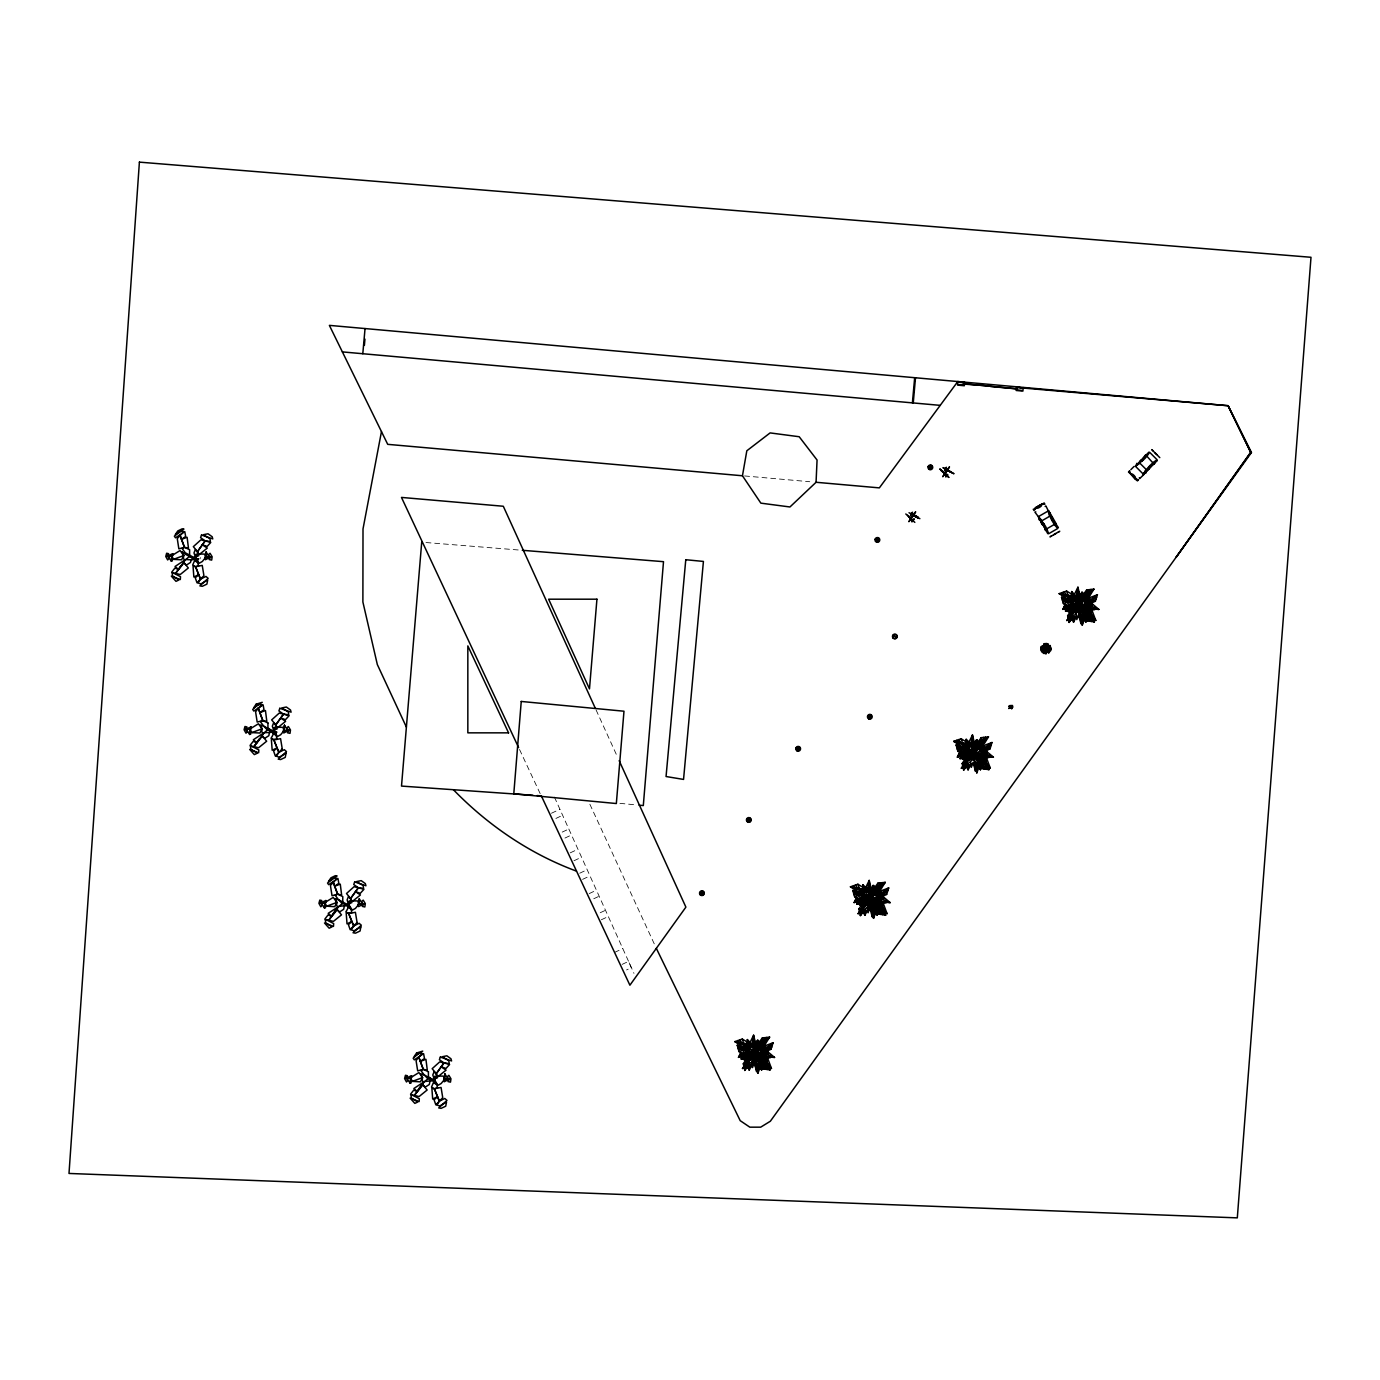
<?xml version="1.0" encoding="UTF-8"?>
<svg xmlns="http://www.w3.org/2000/svg" width="1380" height="1380" viewBox="0 0 1380 1380"><rect width="100%" height="100%" fill="white"/><g stroke="black" fill="none" stroke-linecap="round" stroke-linejoin="round"><path stroke-width="0.75" stroke-dasharray="5 3.75" d="M199.996 558.934L200.445 557.606M551.431 813.251L559.9 809.284M555.899 818.443L562.626 815.287M562.212 832.106L568.819 829.018M564.972 838.057L571.51 834.986M570.25 852.84L577.944 849.235M573.942 860.775L581.549 857.204M579.721 873.212L587.19 869.711M582.584 879.37L589.985 875.903M589.191 893.602L596.436 890.203M593.78 898.742L599.161 896.224M600.231 912.732L605.492 910.283M601.352 919.753L608.304 916.51M614.548 952.442L622.777 948.577M622.104 964.396L628.556 961.377L631.298 967.725L626.572 969.933M425.989 542.53L520.139 550.12M744.562 475.945L809.75 481.724M619.913 803.35L636.939 804.971M519.518 749.478L540.322 793.949M589.864 804.23L654.534 944.455M596.057 709.889L617.395 756.758M554.432 797.123L633.972 973.366"/><path stroke-width="1.5" d="M1137.016 464.922L1136.602 463.387M189.595 554.674L189.612 549.706L184.471 547.308L178.848 548.843L177.261 538.58L183.92 531.524L179.624 531.3L175.295 534.612L177.796 530.938L182.212 528.816L183.92 529.075L174.363 536.164L175.484 537.803L184.782 531.611L185.662 536.475L181.47 539.356L184.471 547.308L188.474 548.17L187.111 537.286L181.47 539.356L179.969 534.94L184.471 547.308L182.057 548.464L185.265 552.759L194.028 557.589M342.757 901.537L342.775 896.569L337.634 894.171L332.011 895.706L330.424 885.442L337.082 878.387L332.787 878.163L328.457 881.492L330.959 877.818L335.375 875.679L337.082 875.938L327.526 883.045L328.647 884.666L337.945 878.474L338.825 883.338L334.633 886.219L337.634 894.171L341.636 895.034L340.274 884.149L334.633 886.219L333.132 881.803L337.634 894.171L335.219 895.327L338.428 899.622L347.191 904.452M759.448 1059.599L759.466 1057.546M875.058 904.78L875.075 902.727M978.317 759.328L978.334 757.275M1083.766 611.599L1083.8 609.546M1144.779 471.477C1147.228 469.321 1153.249 460.023 1154.732 463.594M747.494 1055.666L747.477 1057.511L749.012 1056.804M754.274 1058.891L754.222 1062.238L755.222 1060.651L758.69 1066.688L759.38 1064.981M1071.829 607.666L1071.794 609.511L1074.865 608.097M867.451 902.192L867.485 900.398L862.604 904.314L859.568 904.78L861.862 902.692M970.709 756.74L970.744 754.946L967.553 757.12L967.208 755.36L972.365 754.429M758.69 1066.688L758.776 1061.841L759.828 1063.808M974.09 760.38L977.558 766.435L977.609 763.209M1078.556 614.238L1079.54 612.651L1083.007 618.706L1083.076 615.463M749.323 1064.705L749.219 1070.104L747.236 1066.136L747.874 1068.172M968.191 764.451L968.087 769.85L966.086 765.883M1073.64 616.705L1073.537 622.104L1071.553 618.136M1045.781 648.1L1045.195 653.792L1045.937 648.6L1044.695 643.563L1045.747 648.721L1050.111 650.825L1045.781 648.635L1046.005 643.339L1046.161 653.913L1045.712 648.635L1050.111 645.461L1045.747 648.79L1048.472 644.011L1045.712 648.635L1049.456 652.55L1043.746 643.787L1045.833 648.79L1050.68 650.722L1045.902 648.548L1041.089 648.738L1051.077 648.911L1045.747 648.652L1050.542 646.34L1042.141 650.36L1045.902 648.566L1048.628 653.068L1045.902 648.479M752.566 1056.459L752.618 1054.855M868.227 900.036L868.175 901.64L868.883 901.106M971.434 756.188L971.468 754.584M1076.883 608.459L1076.935 606.855M871.263 901.761L871.004 909.127L869.711 907.954L868.106 912.784L867.295 907.195L869.314 903.555M974.694 754.791L974.263 763.675L972.969 762.502L971.365 767.332L970.554 761.743L973.59 756.292M1045.919 648.738L1050.456 647.479L1045.764 648.755L1051.077 649.842L1045.833 648.514L1046.954 643.511L1045.747 648.773L1051.129 647.945L1045.833 648.773L1049.904 648.514L1045.937 648.773L1045.212 643.977L1045.885 648.79L1040.692 649.221L1045.937 648.583L1041.348 651.188L1045.971 648.652L1043.78 653.499L1045.988 648.652L1042.262 645.581L1045.971 648.738L1041.952 647.565L1045.954 648.652L1042.987 652.947L1045.937 648.583L1041.814 652.033L1045.954 648.652L1041.124 646.53L1045.902 648.704L1040.727 647.427L1045.988 648.669L1040.813 650.187L1046.126 648.721M1079.988 608.58L1079.729 615.946L1078.436 614.773L1076.831 619.586L1076.021 613.997L1079.039 608.545M872.557 908.868L872.695 905.642M816.063 482.276L817.064 460.023L799.193 436.736L770.109 432.906L746.822 450.777L742.457 475.772L760.863 503.148L789.947 506.977L816.063 482.276L879.353 487.882L957.755 381.57L964.655 382.191L964.327 385.745L957.565 385.106L957.91 381.553M751.548 1065.136L751.686 1061.996L755.723 1054.734L755.395 1063.946L754.118 1062.773L752.514 1067.585L751.548 1065.136L742.492 1068.482L746.77 1062.065L751.41 1058.995M755.843 1048.49L755.93 1046.816L757.568 1047.713L755.981 1053.337L755.067 1052.267L757.102 1050.629L755.36 1050.37L754.67 1053.768L756.93 1052.371L755.17 1052.319M871.453 893.688L871.539 891.998L873.161 892.895L871.867 897.552M1010.833 708.302L1010.729 707.819A7.418 4.002 0 0 0 1010.798 708.164L1011.023 708.182A7.418 4.002 0 0 0 1011.074 707.854L1011.695 707.457A7.418 4.002 -61.4 0 0 1012.023 707.561L1012.282 707.595M171.31 561.177L171.689 555.709L180.09 550.534L183.695 555.571L183.385 558.434L184.972 560.366L189.06 556.692C202.222 561.298 184.178 554.95 182.057 551.759L183.695 555.571L181.608 559.797L173.501 559.349L171.689 555.709L166.842 556.244L168.619 553.708L166.635 553.242L165.755 556.485L167.67 559.952L168.791 558.676L167.929 556.002L171.31 561.177L172.362 560.849L171.689 555.709M249.642 734.436L250.022 728.951L258.422 723.775L262.028 728.83L261.717 731.676L263.304 733.608L267.392 729.934L263.908 726.363L260.406 725.018L262.028 728.83L259.94 733.039L251.833 732.59L250.022 728.951L245.174 729.503L246.951 726.95L244.967 726.501L244.088 729.744L246.002 733.194L247.141 731.918L246.278 729.244L249.642 734.436L250.694 734.091L250.022 728.951M324.473 908.04L324.852 902.572L333.253 897.397L336.858 902.434L336.548 905.297L338.135 907.229L342.223 903.555L338.738 899.967L335.219 898.639L336.858 902.434L334.771 906.66L326.663 906.212L324.852 902.572L320.005 903.106L321.781 900.571L319.798 900.105L318.918 903.348L320.833 906.815L321.954 905.539L321.091 902.865L324.473 908.04L325.525 907.712L324.852 902.572M410.136 1083.214L410.516 1077.745L418.916 1072.571L422.522 1077.608L422.194 1080.471L423.798 1082.403L427.886 1078.729L424.385 1075.141L420.883 1073.812L422.522 1077.608L420.434 1081.834L412.327 1081.385L410.516 1077.745L405.668 1078.28L407.445 1075.745L405.461 1075.279L404.582 1078.522L406.496 1081.989L407.618 1080.713L406.755 1078.039L410.136 1083.214L411.171 1082.886L410.516 1077.745M755.809 1055.614L755.895 1054.441M871.418 900.812L871.505 899.622M974.677 755.36L974.763 754.17M1080.126 607.614L1080.212 606.441M870.745 904.728L870.849 903.417M974.004 759.276L974.108 757.965M337.358 907.316L337.169 909.713L328.751 920.219L325.231 919.891L325.801 922.875L332.097 926.842L329.165 928.205L324.49 922.996L333.477 926.411L333.667 923.582L324.887 919.011L328.061 914.957L331.649 916.355L338.79 906.349L344.379 905.78L343.655 909.299L339.635 911.921L337.169 909.713L341.498 914.837L333.408 921.392L328.751 920.219L337.358 907.316L328.216 913.336L331.649 916.355M423.022 1082.489L422.832 1084.887L414.414 1095.392L410.895 1095.065L411.464 1098.049L417.761 1102.016L414.828 1103.379L410.136 1098.169L419.123 1101.585L419.313 1098.756L410.55 1094.185L413.724 1090.131L417.312 1091.528L424.454 1081.523L430.043 1080.954L429.318 1084.473L425.299 1087.095L422.832 1084.887L427.145 1090.01L419.072 1096.565L414.414 1095.392L423.022 1082.489L413.879 1088.51L417.312 1091.528M421.711 542.185L401.511 786.082L532.87 795.277M362.802 353.728L365.045 328.561M364.389 345.414L364.941 339.118M912.404 402.874L914.664 377.723M913.25 402.96L915.492 377.792M1023.287 388.073L1016.474 386.918L1016.128 390.471L1022.891 391.109L1023.218 387.556M742.457 475.772L387.711 444.343L329.372 325.37L1228.114 405.72L1023.029 388.039M1011.989 707.509L1012.937 706.87L1012.144 707.388A7.418 4.002 -61.4 0 0 1011.902 707.181L1011.851 706.664A7.366 3.743 69.4 0 0 1012.127 706.491A6.383 3.864 69.4 0 0 1012.403 706.267A6.383 3.864 69.4 0 0 1012.058 706.284A7.366 3.743 69.4 0 0 1011.747 706.336L1012.196 705.611A6.417 3.847 50.1 0 1 1012.541 705.473A6.417 3.847 50.1 0 1 1012.351 705.767L1011.419 705.956A7.418 4.002 20 0 0 1011.471 705.611L1011.333 705.422A7.418 4.002 20 0 0 1011.091 705.801L1010.66 706.043A7.366 3.743 -30.7 0 0 1010.367 705.698A6.383 3.864 -30.7 0 0 1010.091 705.456A6.383 3.864 -30.7 0 0 1010.177 705.801A7.366 3.743 -30.7 0 0 1010.264 706.094L1010.574 706.577M990.409 386.055L963.344 384.054M1015.352 388.66L963.378 383.657M206.155 552.052L209.346 557.106L208.656 554.501L210.036 553.277L212.158 556.744L211.675 560.107L209.122 559.521L210.743 556.934L205.637 557.468L206.155 552.052L205.637 557.468L202.308 561.505L199.186 563.264L195.874 558.383L193.994 552.932L195.322 549.568L199.238 554.536L207.276 548.101L202.343 544.772L197.461 551.638L198.306 554.398M284.487 725.293L287.678 730.348L286.988 727.743L288.368 726.536L290.49 730.003L290.007 733.349L287.454 732.78L289.076 730.175L283.97 730.71L284.487 725.293L283.97 730.71L280.64 734.747L277.518 736.523L274.206 731.624L272.326 726.173L273.671 722.809L277.57 727.795L285.608 721.361L280.675 718.014L275.793 724.897L276.638 727.639M358.8 904.331L359.318 898.915L358.8 904.331L355.471 908.368L352.349 910.127L349.037 905.245L349.347 900.899L348.692 905.539L350.831 909.058L349.037 905.245L350.589 900.864L357.8 900.95L358.8 904.331L363.906 903.797L362.285 906.384L364.838 906.971L365.321 903.607L363.199 900.14L361.819 901.364L362.509 903.969L359.318 898.915M444.964 1074.089L448.172 1079.143L447.465 1076.538L448.845 1075.313L450.967 1078.781L450.501 1082.144L447.948 1081.558L449.57 1078.97L444.446 1079.505L444.964 1074.089L444.446 1079.505L441.134 1083.542L438.012 1085.301L434.7 1080.419L432.803 1074.968L434.148 1071.605L438.047 1076.572L446.085 1070.138L441.169 1066.809L436.287 1073.675L437.132 1076.435M756.585 1057.856L755.826 1055.062L755.861 1056.77M758.017 1057.563L758.172 1056.149M872.195 903.055L872.402 900.916L870.314 899.484L872.919 904.124L873.178 901.761L876.68 906.039M873.626 902.744L873.782 901.33M975.453 757.603L975.66 755.464L985.976 764.951L985.32 759.138L982.043 756.602L983.543 755.861L980.99 754.739M976.885 757.292L977.023 755.878M1080.902 609.857L1081.127 607.718L1079.022 606.303M1082.351 609.563L1082.489 608.149M758.914 1063.808L757.948 1073.14L755.912 1065.688L756.654 1060.168M874.334 910.869L873.557 918.338L871.522 910.886L872.264 905.366M977.782 763.537L976.816 772.886L974.78 765.434L975.764 763.951L976.816 772.886L978.869 767.47M1083.041 617.671L1082.265 625.14L1080.23 617.688L1080.971 612.185M745.407 1048.369L745.183 1050.456L747.926 1051.319L747.391 1049.438M861.017 893.567L860.792 895.637L863.518 896.5L863 894.62M1072.243 603.319L1069.5 602.456L1068.827 599.213M748.667 1049.111L749.564 1042.09L752.6 1046.213L754.55 1053.751L748.167 1052.112L749.443 1051.336L746.597 1049.438L750.823 1049.697L754.55 1053.751L755.309 1050.422M762.295 1064.705L761.622 1070.017L757.844 1064.066L758.638 1062.79L756.844 1057.667M864.277 894.292L865.174 887.271L868.21 891.394L870.159 898.932L863.777 897.293L865.053 896.534L862.207 894.62L866.433 894.878L870.159 898.932M877.904 909.903L877.214 915.216L873.454 909.248L874.23 907.988L872.453 902.848M965.5 757.534L960.031 758.655L962.257 754.118L968.312 751.082L965.465 749.168L967.535 748.84L968.432 741.819L971.468 745.942L972.176 750.341M981.163 764.451L980.473 769.764L976.712 763.795L977.489 762.536L976.298 759.104M1072.985 601.111L1075.158 601.697L1078.867 605.751L1072.484 604.112L1073.761 603.336L1070.932 601.439L1072.985 601.111L1073.881 594.09L1076.935 598.213L1077.642 602.594M1086.612 616.705L1085.939 622.018L1082.179 616.067L1082.955 614.79L1081.161 609.667M749.995 1056.77L750.202 1055.286M865.605 901.968L865.812 900.467M968.864 756.516L969.053 755.015M1074.313 608.77L1074.52 607.286M1036.777 507.392C1035.483 510.22 1043.867 505.391 1040.796 505.08M1131.41 474.72C1130.927 471.667 1137.741 478.515 1134.688 477.998M869.383 909.903L871.453 908.609L870.349 909.731L872.246 916.769L872.816 912.646M1081.541 619.448L1080.954 623.587L1079.056 616.55L1080.178 615.411L1080.954 623.587L1082.403 620.207M912.767 520.484C912.094 520.157 903.486 511.204 913.474 520.76M910.352 518L907.591 515.258M943.817 472.995C944.351 474.91 951.251 473.495 945.8 476.721M764.641 1037.691L764.123 1040.779L769.609 1037.139L762.329 1037.95L759.138 1042.297L758.224 1040.278M880.25 882.889L879.733 885.977L878.301 886.909L877.939 883.131L885.218 882.338L880.889 889.324M983.509 737.438L982.991 740.525L988.477 736.886L981.197 737.679L977.989 742.043L977.074 740.025L975.66 743.423M1088.441 592.779L1088.975 589.691M970.606 745.476L972.469 734.971L974.263 742.388L973.107 743.372L975.367 742.181M1076.072 597.73L1077.935 587.225L1079.712 594.659L1078.573 595.625L1077.935 587.225L1073.744 595.763L1071.122 595.142L1073.657 599.317L1071.777 599.714M1077.815 606.683L1077.608 607.907L1078.832 606.51L1072.45 605.855L1067.171 610.823L1068.724 605.734L1071.743 604.906L1070.69 603.526L1075.089 603.819L1077.987 606.424M752.963 1045.816L754.118 1039.485L755.602 1045.505L754.653 1046.23L754.118 1039.485L751.514 1044.66M868.175 893.119L869.728 884.684L871.211 890.704M971.813 745.562L972.986 739.232L974.47 745.252L973.504 745.959L972.986 739.232L969.502 746.114M972.9 749.219L973.176 747.718M1076.9 599.938L1078.436 591.502L1079.919 597.505L1078.97 598.23L1078.436 591.502L1075.831 596.66M1078.349 601.49L1078.625 599.99L1079.591 603.25M381.466 431.612L363.009 528.954L362.888 601.991L377.327 664.539L406.393 727.088M756.223 1056.356L756.499 1054.889M871.832 901.554L872.108 900.088M975.091 756.102L975.367 754.636M1080.54 608.373L1080.833 606.889M752.963 1059.219L748.081 1060.927L754.912 1053.958L752.963 1057.718L753.566 1060.289L754.308 1057.908L755.05 1058.374L754.998 1053.854L762.933 1061.427L762.502 1057.425L760.449 1055.683L761.38 1055.165L758.207 1053.613L755.809 1054.182M755.205 1053.906L759.828 1056.01L762.933 1061.427L759.328 1059.047L759.431 1057.097L758.845 1058.563L756.965 1055.476L756.637 1057.115L754.981 1054.13L759.052 1052.94L758.207 1053.613M869.09 899.639L869.4 898.087M868.572 904.4L863.69 906.108L870.521 899.139L868.555 902.917L869.159 905.487L869.918 903.106L870.659 903.572L870.539 899.07L872.54 897.552L870.78 897.5L871.28 899.639L870.677 897.466L872.712 895.81L870.952 895.551L870.263 898.949L868.814 899.588M870.659 899.105L866.951 896.931L870.176 898.518M974.677 753.929L977.92 752.669L973.832 753.739L971.813 757.465L972.417 760.035L973.176 757.655L973.918 758.12L973.797 753.618L975.798 752.1L974.038 752.048L974.539 754.187L977.782 748.115L976.523 740.318L979.49 744.407L978.782 747.857L980.231 747.511L979.162 749.65M1079.298 606.01L1083.369 604.94L1080.126 606.182M1079.522 605.906L1084.145 608.011L1087.267 613.427L1083.645 611.047L1083.766 609.098L1083.179 610.581L1081.282 607.476L1080.954 609.115L1079.315 606.13L1077.28 611.219L1072.398 612.927L1081.247 604.371L1079.488 604.319L1081.42 602.629L1079.678 602.37L1078.987 605.768L1087.267 613.427L1086.819 609.442L1084.766 607.683L1085.698 607.183L1082.524 605.613M762.122 1049.973L762.519 1047.955L759.793 1049.766L759.535 1048.283L755.843 1053.458L767.936 1053.63L762.122 1049.973L760.846 1051.698L755.843 1053.458M877.732 895.154L878.129 893.136L875.403 894.965L875.144 893.481L871.453 898.639L883.545 898.828L877.732 895.154L876.455 896.897L871.453 898.639M980.99 749.702L981.387 747.684L978.662 749.513L978.403 748.029L974.711 753.187L986.803 753.377L980.99 749.702L979.714 751.445L974.711 753.187M1071.639 615.825L1071.122 614.307L1072.812 611.219L1071.328 611.133L1074.606 607.666L1071.225 609.115L1072.76 607.528L1072.294 609.563L1067.171 610.823L1072.674 607.614L1078.832 606.51L1081.627 610.943L1081.903 608.563L1085.146 613.065M1086.44 601.973L1092.253 605.63L1080.16 605.458L1085.163 603.716L1086.44 601.973L1086.853 599.955L1084.128 601.766L1083.852 600.283L1080.16 605.458L1082.731 607.493M880.682 907.591L879.543 913.301L875.282 908.333L875.8 905.539L874.161 903.555L873.661 905.556M1089.389 614.393L1088.251 620.12L1083.99 615.152L1084.525 612.341L1082.886 610.374L1082.369 612.375M756.102 1053.647L758.931 1048.369L757.655 1040.572L757.568 1047.713L756.085 1045.937L757.655 1040.572L760.622 1044.677L759.914 1048.127L761.363 1047.765L757.102 1051.784M872.712 896.983L874.541 893.567L873.264 885.77L873.161 892.895L871.694 891.118L873.264 885.77L876.231 889.859L875.524 893.309L876.973 892.963L875.903 895.102M1080.316 605.337L1081.972 592.572L1084.956 596.678L1084.232 600.127L1085.68 599.765L1084.628 601.904M750.306 1065.015L749.219 1070.104L752.48 1064.152M865.916 910.196L864.829 915.302L862.828 911.335L864.932 909.903L864.829 915.302L867.261 910.835M969.174 764.744L968.087 769.85L971.33 763.899M1074.64 617.015L1073.537 622.104L1076.797 616.153M747.115 1060.116L744.786 1070.414L748.27 1066.084M862.724 905.315L862.034 908.385L858.912 908.989L860.395 915.596L863.88 911.283M1071.432 612.116L1070.414 616.688L1068.103 617.895M1079.246 604.095L1080.005 600.766L1079.177 601.697L1077.694 597.816L1076.417 599.455L1073.881 594.09L1075.158 601.697M764.072 1047.903L763.589 1049.921L768.936 1048.679L767.108 1051.129L774.542 1057.442L766.349 1056.856L765.383 1055.752L774.542 1057.442L765.814 1053.613M879.681 893.102L879.198 895.102L884.545 893.878L879.664 898.035M982.94 747.65L982.457 749.65L987.804 748.426L982.922 752.583L993.41 757.172L985.216 756.602L984.251 755.498L993.41 757.172L985.958 750.858M1088.389 599.903L1087.923 601.922L1093.253 600.68L1088.389 604.837L1098.86 609.442L1090.683 608.856L1089.7 607.752L1098.86 609.442L1091.425 603.129M910.593 515.861C910.904 510.41 927.463 524.072 911.007 513.515M949.216 471.322C953.459 472.512 942.73 469.752 946.456 467.268M951.803 472.598L945.455 468.976L948.457 470.615M758.051 1060.375L758.552 1058.374L763.934 1068.12L765.072 1062.393L762.122 1061.772M976.919 760.104L977.42 758.103M1049.335 515.361L1049.697 516.258L1042.004 520.709L1038.433 516.603L1047.955 511.118C1049.456 514.326 1053.509 526.936 1056.425 524.176M1010.402 706.853L1009.228 706.267L1010.005 707.147A7.366 3.743 60.2 0 0 1009.763 707.354M752.894 1063.152L753.428 1061.186M868.486 908.351L869.02 906.367M766.073 1039.485L766.625 1037.467M882.217 882.665L881.665 884.684L885.218 882.338L879.957 887.271M984.923 739.232L985.475 737.213M1090.39 591.502L1090.942 589.467M974.539 754.187L976.419 747.443L976.523 740.318L974.953 745.666L976.419 747.443L974.798 746.545L975.867 749.461M910.541 515.258L912.594 512.221M944.489 470.942L945.3 469.01M751.721 1054.216L746.373 1051.526L747.408 1052.906L744.389 1053.734L742.854 1058.822L747.96 1057.563L748.357 1055.614L754.515 1054.51L748.133 1053.854L742.854 1058.822L748.357 1055.614L748.702 1057.373L747.011 1059.133M865.467 895.448L866.381 897L861.983 896.724L863.018 898.104L859.999 898.932L858.464 904.003L863.57 902.762L863.949 900.812L870.314 900.019M963.257 753.48L961.722 758.552L966.828 757.309L967.208 755.36L961.722 758.552L967.001 753.584L972.52 754.153L969.64 751.548L965.241 751.272L966.276 752.652L963.257 753.48L965.413 755.067M1039.399 518.846L1038.881 519.656M768.177 1052.543L766.521 1051.353L771.041 1049.231L773.093 1042.763L765.969 1045.436L764.934 1048.593L773.093 1042.763L765.383 1050.542M883.787 897.742L882.13 896.552L886.65 894.43L888.703 887.961L881.561 890.635L880.543 893.774L877.766 894.878M987.045 752.29L985.372 751.1L989.909 748.978L991.961 742.509L984.82 745.183L983.802 748.322L991.961 742.509L984.233 750.289M1092.512 604.543L1090.838 603.353L1095.375 601.232L1097.41 594.763L1090.286 597.437L1089.251 600.593L1097.41 594.763L1089.7 602.543M762.139 1054.993L764.693 1056.131L763.175 1056.856L766.452 1059.409L767.108 1065.205L761.519 1058.926L760.829 1061.065L757.568 1056.562L757.309 1058.943L754.429 1054.613M876.438 906.246L877.111 904.124L882.717 910.403L882.062 904.59L878.784 902.054L880.285 901.312L877.732 900.191M752.548 1052.06L751.341 1051.733L754.67 1053.768L754.015 1050.439L757.637 1047.11L755.36 1050.37L757.275 1050.249L757.637 1047.11L752.221 1049.749L752.548 1052.06L754.584 1053.32M869.986 899.173L869.624 895.62L873.247 892.291L870.952 895.551L872.885 895.448L873.247 892.291L867.83 894.93L868.141 897.259M973.866 753.601L974.211 750.099L976.143 749.995L976.505 746.839L971.089 749.478L971.399 751.807L974.832 752.859M1076.866 604.061L1075.658 603.75L1078.987 605.768L1078.332 602.439L1081.972 599.11L1079.678 602.37L1081.61 602.249L1081.972 599.11L1076.538 601.749L1076.866 604.061L1078.901 605.32M1073.33 608.804L1073.864 607.217M195.339 558.331L194.614 558.848L196.046 558.227L195.218 556.658L198.737 555.761M277.07 729.019L273.551 729.917L274.379 731.486L272.947 732.09L276.914 732.159L273.395 733.211L272.533 730.4M348.502 905.194L347.777 905.711L349.209 905.09L348.381 903.538L349.209 905.09M437.546 1077.797L434.045 1078.712L434.873 1080.264L433.423 1080.885M871.315 902.986L872.022 900.967M974.556 757.534L975.281 755.516L982.802 767.849L983.94 762.139L980.973 761.501L982.802 767.849L978.524 762.881L979.058 760.087L977.903 761.95L975.833 756.585L975.005 758.81L974.125 756.257M911.99 512.549C909.731 515.706 927.412 522.071 911.559 513.809M945.869 467.613L944.506 470.27M1144.262 472.771L1143.623 474.703L1143.554 473.668M760.691 1065.929L757.948 1073.14L756.913 1064.204L754.894 1065.705L754.67 1061.565M876.3 911.111L873.557 918.338L872.505 909.403L870.487 910.886L870.28 906.746M1084.335 619.724L1082.265 625.14L1081.23 616.205L1079.212 617.705L1078.867 611.495M977.558 766.435L978.23 764.71L981.784 768.643L988.942 769.643L985.579 764.537M1083.007 618.706L1083.697 616.981M1044.919 528.385L1047.782 533.698M746.235 1066.895L744.786 1070.414L743.303 1063.79L745.838 1059.909L743.958 1059.599L746.252 1057.511L749.375 1057.063M861.827 912.094L860.395 915.596L861.689 909.869L859.378 911.093M965.086 766.642L963.654 770.144L962.17 763.537L964.706 759.656L962.826 759.328L965.12 757.241M1071.277 617.153L1069.103 622.414L1067.62 615.791L1070.156 611.909L1068.293 611.599L1070.587 609.511M761.277 1051.301L764.33 1044.022L764.675 1049.076L762.243 1051.612L763.658 1052.078M872.402 888.875L873.816 885.477L874.73 887.495L877.939 883.131M876.886 896.483L879.94 889.203L880.285 894.257L877.852 896.81L879.267 897.276M753.773 1064.722L755.843 1063.411L754.739 1064.549L756.637 1071.587L758.086 1068.189M194.614 560.591L192.7 565.024L195.563 566.732L200.549 579.117L197.996 582.947L200.876 583.947L207.69 580.014L206.897 584.154L202.291 586.293L199.893 585.896L208.156 578.341L205.965 576.443L200.549 579.117L197.03 582.843L195.253 577.789L198.668 574.649L195.563 566.732L193.045 566.352L193.856 577.013L198.668 574.649L200.549 579.117L203.912 575.633L202.239 565.403L195.563 566.732L198.686 565.748L195.874 558.383L196.184 554.036L195.529 558.676L197.668 562.178L194.735 560.884L195.753 559.211M433.441 1082.627L431.509 1087.061L434.372 1088.785L439.375 1101.154L436.822 1104.983L439.685 1105.984L446.516 1102.051L445.723 1106.208L441.117 1108.347L438.719 1107.933L446.982 1100.378L444.791 1098.48L439.375 1101.154L435.856 1104.897L434.079 1099.826L437.495 1096.686L434.372 1088.785L431.871 1088.389L432.682 1099.049L437.495 1096.686L439.375 1101.154L442.739 1097.669L441.065 1087.457L434.372 1088.785L437.512 1087.785L436.598 1084.163L433.562 1082.92L434.562 1081.247M1159.804 457.643L1152.283 450.139M1148.384 469.493L1149.316 468.493M746.304 1064.291L748.064 1060.392L746.08 1060.375L749.875 1055.907M1070.621 616.291L1072.381 612.392L1070.397 612.375L1074.192 607.925M1140.863 460.213L1140.053 461.006M1145.969 455.297L1145.159 456.107M871.539 897.759L871.453 900.45M1080.713 603.595L1081.178 602.611M1042.124 503.89L1035.086 507.943L1040.365 504.908M743.389 1054.372L741.164 1058.926L746.632 1057.787M962.964 751.565L959.583 752.548L957.358 757.102L962.826 755.964M749.409 1043.763L753.618 1035.224L755.395 1042.659L754.239 1043.625L753.618 1035.224L751.755 1045.73L746.787 1043.142L749.34 1047.317L747.46 1047.713M865.019 888.944L869.21 880.423L871.004 887.84L869.849 888.824L869.21 880.423L867.347 890.928L862.397 888.323L864.95 892.498M1051.457 518.914L1052.009 517.811M1079.85 603.509L1081.61 599.972M861.568 908.23L863.311 904.849L861.689 904.797L863.414 902.882M869.434 899.484L870.159 898.19M1080.437 605.648L1083.248 600.369L1081.972 592.572L1081.885 599.714L1080.264 598.817L1080.626 603.422L1079.126 602.129L1079.384 604.285M941.212 470.632L946.766 475.393L945.904 476.773M914.302 515.551L914.94 515.706M915.44 516.103L917.993 517.5M917.873 517.69L915.527 515.999M948.181 470.615L948.819 470.752M763.589 1045.264L767.401 1038.553L758.603 1042.504L757.482 1040.14L756.206 1045.057L754.843 1043.97M880.147 888.772L883.01 883.735L874.213 887.702L873.074 885.322L871.815 890.238L870.435 889.151M982.439 744.993L986.269 738.283L977.471 742.25L976.333 739.87L975.074 744.786L973.694 743.699M1087.906 597.264L1091.735 590.554L1082.92 594.504L1081.799 592.141L1080.523 597.057L1079.16 595.97M701.54 893.809L702.282 892.532L701.73 893.481M748.426 820.582L749.168 819.306L748.616 820.255M1009.47 706.06L1011.143 705.611L1009.694 706.25A7.418 4.002 -60 0 0 1009.936 706.474L1010.264 706.25A7.418 4.002 -60 0 0 1009.815 706.077M751.876 1055.2L748.702 1057.373M1076.193 607.2L1073.019 609.374L1072.674 607.614M879.647 889.772L882.51 884.977L873.713 888.513L872.591 886.391L871.315 890.963L869.952 890.048L870.09 894.257M1088.354 596.574L1091.235 591.796L1082.42 595.315L1081.299 593.21L1080.023 597.782L1078.66 596.867L1078.884 603.181M868.9 900.553L869.9 899.622M765.279 1044.125L769.609 1037.139L765.676 1040.848M984.147 743.872L988.477 736.886L983.216 741.819M1089.596 596.143L1093.926 589.139L1086.647 589.95L1083.455 594.314L1082.541 592.296M869.831 907.419L870.832 905.832L874.299 911.887L874.972 910.162L878.525 914.077L885.684 915.095L881.199 908.299M178.503 569.491L175.053 566.473L184.196 560.452L184.006 562.833L186.472 565.058L190.492 562.436C192.251 553.225 204.568 561.212 185.627 559.486L178.503 569.491L174.898 568.094L171.724 572.148L180.504 576.702L180.314 579.548L171.327 576.133L176.002 581.342L178.934 579.98L172.655 576.012L172.069 573.028L175.588 573.356L180.78 565.886M256.835 742.75L253.385 739.732L262.545 733.712L262.355 736.092L264.805 738.3L268.824 735.695L269.548 732.176L274.396 732.176L263.96 732.728L256.835 742.75L253.23 741.336L250.073 745.39L258.836 749.961L258.647 752.79L249.659 749.392L254.334 754.601L257.267 753.239L250.988 749.271L250.401 746.287L253.92 746.597L259.112 739.128M344.379 905.78L349.054 906.039M430.043 1080.954L435.183 1080.816L435.011 1076.072L434.7 1080.419L436.494 1084.232L434.666 1080.678M869.383 900.571L869.849 898.828M760.466 1050.008L764.33 1044.022L760.156 1047.731M876.076 895.206L879.94 889.203L875.765 892.929L876.076 895.206L875.179 893.585M979.334 749.754L983.198 743.751L983.543 748.805L981.111 751.358M1084.784 602.025L1088.648 596.022L1088.993 601.076L1086.56 603.612M870.021 898.156L868.745 898.76L875.041 902.296L874.454 903.762L870.59 899.312L874.661 898.121L871.418 899.38M858.912 908.989L861.448 905.09L859.568 904.78M750.306 821.462C752.825 814.028 741.784 821.393 749.616 821.928M703.42 894.688C705.939 887.254 694.899 894.62 702.731 895.154M896.362 637.974C899.519 633.524 890.186 633.524 893.343 637.974M911.973 521.64L914.198 518.811L911.973 521.744M754.498 1049.076L754.343 1044.867L755.705 1045.781L756.982 1041.21L758.103 1043.315L758.879 1042.262M873.713 888.565L874.489 887.444M973.349 748.805L973.21 744.596L974.573 745.511L975.833 740.939L976.971 743.061L977.747 741.991M1082.438 595.384L1083.197 594.263M1145.831 470.39L1143.175 474.013L1135.395 466.25L1139.897 463.214L1146.194 469.511M868.607 900.692L869.952 899.726M1088.389 594.78L1091.735 590.554L1085.905 595.298M981.801 743.923L986.269 738.283L981.905 741.836M879.664 887.978L883.01 883.735L877.18 888.478M765.176 1041.365L767.401 1038.553L760.121 1044.47M1072.588 618.085L1069.103 622.414L1069.948 618.706L1068.499 619.689M965.966 767.263L963.654 770.144L964.482 766.452L963.033 767.418M1052.474 518.656L1051.681 519.57M966.932 760.121L964.948 760.104L968.743 755.654M863.673 905.573L861.689 905.556L863.587 903.331L866.675 902.486M1082.679 596.919L1084.007 595.366M977.23 744.648L978.541 743.113M873.971 890.1L875.282 888.565M758.362 1044.919L759.69 1043.366M977.523 748.788L985.769 739.525L976.971 743.061M763.813 1046.747L761.329 1046.23L766.918 1039.795L758.103 1043.315M196.046 558.227L197.426 554.001L204.637 554.087L205.637 557.468M274.379 731.486L276.017 735.437L273.861 731.918L274.517 727.295L274.206 731.624L275.759 727.243L282.969 727.329L283.97 730.71M434.873 1080.264L436.235 1076.038L443.463 1076.124L444.446 1079.505M1045.143 506.46L1045.868 505.908L1047.851 509.91M1045.247 530.041L1047.023 528.989M1073.847 607.769L1070.414 611.616L1072.019 611.65M966.673 757.43L964.948 759.345L966.569 759.397M755.688 1048.765L754.843 1049.697L753.377 1045.816L752.083 1047.455L749.564 1042.09L750.823 1049.697M747.805 1057.684L746.08 1059.616L747.701 1059.65L745.959 1063.031L746.563 1064.67M946.732 475.358L944.041 473.012M943.437 472.477L941.333 470.546M909.955 517.931L910.541 518.225M974.056 753.653L981.801 761.173L978.679 755.757L974.056 753.653L966.949 760.656L971.831 758.948M868.848 900.191L868.727 898.898M1142.502 458.85L1145.469 455.038M1143.83 473.771L1154.888 462.317M968.277 749.668L966.173 750.616L961.429 747.684L966.932 748.288L966.173 745.907L961.429 747.684L968.277 749.668L966.966 750.996L968.57 751.548M750.444 1047.782L747.305 1046.178L742.561 1047.938L749.409 1049.938L748.115 1051.267L749.702 1051.802M974.711 763.157L973.607 764.279L975.488 771.317L974.711 763.157L972.641 764.451M1130.841 469.666L1134.067 466.44M1142.968 475.358L1139.742 478.567L1139.259 477.791M869.348 900.243L869.745 898.604L868.417 898.052M1075.727 610.995L1066.809 620.5L1075.865 617.136M970.278 758.724L961.36 768.229L970.416 764.882M867.02 904.176L858.101 913.681L867.158 910.334M1135.757 465.871C1134.757 465.784 1150.161 456.832 1145.831 454.675M1135.654 465.595L1147.091 454.52M1152.904 462.507L1154.008 463.611L1142.899 475.427M1089.993 592.848L1093.926 589.139L1087.026 593.728L1086.647 589.95M869.745 905.47L870.815 904.487L872.591 909.765L874.23 907.988L877.214 915.216L875.783 905.349M754.136 1060.271L755.205 1059.288L756.999 1064.567L758.638 1062.79L761.622 1070.017L760.173 1060.151M1052.095 520.036L1052.854 519.363M1084.473 599.731L1088.648 596.022L1086.509 601.128L1088.993 601.076M979.024 747.477L983.198 743.751L981.059 748.857L983.543 748.805M1072.346 619.724L1073.606 618.62M966.88 767.452L968.156 766.349M863.621 912.905L864.898 911.801M748.012 1067.706L749.288 1066.619M868.607 900.26L868.814 899.105M1045.505 530.472C1050.301 529.592 1037.726 516.914 1038.674 517.069L1034.914 512.135L1035.794 511.859M1146.09 472.926L1144.486 472.391M1069.431 607.131L1066.119 606.717L1067.827 605.372L1063.376 603.629L1061.548 597.281L1068.586 599.955M857.394 899.915L859.102 898.57L854.651 896.81L852.84 890.48L859.878 893.136L860.792 895.637L852.84 890.48L860.275 897.656L862.414 897.845L857.394 899.915L860.723 900.312M1010.54 707.233L1010.298 707.388A7.366 3.743 60.2 0 1 1009.884 707.543A6.383 3.864 60.2 0 1 1009.522 707.63A6.383 3.864 60.2 0 1 1009.763 707.371M744.769 1052.578L738.49 1057.356L740.715 1052.802L742.889 1054.01M973.745 765.434L975.764 763.951M1083.956 597.126L1091.235 591.796L1085.646 598.23L1087.406 598.178M978.489 744.872L985.769 739.525L981.939 745.907L980.197 745.959M875.231 890.324L882.51 884.977L876.938 891.411L878.698 891.359M759.621 1045.126L766.918 1039.795L763.088 1046.178L761.329 1046.23M1067.965 599.3L1070.156 597.747L1059.167 593.641L1066.602 591.054L1071.674 594.142L1071.656 591.572L1074.572 594.487M962.516 747.029L964.706 745.476L953.701 741.37L961.153 738.783L966.224 741.871L966.207 739.318L969.122 742.233M865.864 887.685L862.949 884.77L862.966 887.323L857.894 884.235L850.442 886.823L861.448 890.928L859.257 892.481L861.862 893.688M743.648 1047.299L745.838 1045.747L734.85 1041.624L742.285 1039.054L747.356 1042.141L747.339 1039.571L750.254 1042.487M1076.021 613.997L1066.809 620.5L1071.087 614.066L1072.864 613.841L1070.414 613.289L1074.865 608.96L1073.433 608.528M970.554 761.743L961.36 768.229L965.62 761.795L967.397 761.57L964.948 761.036L969.398 756.706L967.984 756.257M867.295 907.195L858.101 913.681L862.362 907.247L864.139 907.022L861.689 906.488L866.14 902.158L864.725 901.709L868.02 900.812M751.686 1061.996L742.492 1068.482L748.529 1061.841L746.08 1061.289L750.548 1056.959L749.116 1056.528M433.268 1080.35L434.165 1080.368M868.313 900.899L870.09 899.674L869.331 899.225M869.9 897.5L868.624 898.363L870.763 898.277M859.792 912.87L861.241 911.904M744.182 1067.689L745.631 1066.706M1082.869 598.04L1084.956 596.678M1077.28 609.718L1072.398 612.927L1075.538 609.65L1074.175 609.305L1075.71 606.838L1079.298 606.027L1079.367 610.374L1078.625 609.926L1077.884 612.289L1077.28 611.219M977.402 745.769L979.49 744.407M971.813 757.465L966.949 760.656L970.071 757.379L968.726 757.051L970.244 754.567L973.832 753.756L975.505 756.844L975.833 755.205L977.713 758.31L978.299 756.844L981.801 761.173L981.352 757.172L979.317 755.412L980.231 754.912L977.057 753.342M874.144 891.221L876.231 889.859M868.555 902.917L863.69 906.108L866.83 902.831L865.467 902.503L867.002 900.019L870.573 899.208M758.552 1046.04L760.622 1044.677M752.963 1057.718L748.081 1060.927L751.22 1057.649L749.858 1057.304L751.393 1054.838L754.964 1054.027M749.047 1062.738L747.322 1063.825L746.804 1062.307L749.185 1061.6M1078.091 616.722L1080.178 615.411M1041.434 522.83L1042.176 523.986M1045.109 528.885L1045.833 530.041M1082.524 601.715L1085.68 599.765M977.074 749.461L980.231 747.511M873.816 894.913L876.973 892.963M758.207 1049.714L761.363 1047.765M1050.577 536.544L1059.133 531.593M930.689 467.165L929.741 467.716L930.603 467.078M1038.036 507.081L1041.745 504.942M1051.474 536.044L1049.938 536.906M1053.716 534.733L1056.01 533.422M1058.27 532.128L1059.771 531.231M873.816 898.794L876.99 900.364L876.059 900.864L878.094 902.624L878.543 906.626L874.937 904.245L875.041 902.296L878.543 906.626L875.42 901.209L870.797 899.105M1052.492 518.018L1051.802 516.965M1055.217 523.175L1055.786 524.159M962.636 765.641L965.293 762.933L962.17 763.537M743.786 1065.895L746.08 1064.687M1078.573 595.625L1080.833 594.452M869.849 888.824L872.108 887.633L872.125 891.635M754.239 1043.625L756.499 1042.452M1067.568 606.907L1062.807 609.356L1065.032 604.802L1067.223 606.01L1062.807 609.356L1068.275 608.235M1068.655 609.287L1065.481 610.926L1067.706 606.372L1071.087 605.389L1070.087 604.285M962.102 754.653L957.358 757.102L961.756 753.739L959.583 752.548M963.188 757.034L960.031 758.655L963.516 755.999L961.549 755.567M858.843 900.105L854.099 902.555L856.325 898.001L858.498 899.191L854.099 902.555L859.568 901.416M861.517 901.658L856.773 904.107L858.998 899.553L862.379 898.57L861.379 897.466L863.759 897.397M744.838 1054.096L738.49 1057.356L743.958 1056.217M744.338 1057.287L741.164 1058.926L744.665 1056.269L742.682 1055.821M1078.97 598.23L1080.833 597.298M973.504 745.959L975.384 745.045M754.653 1046.23L756.516 1045.298M1086.457 606.993L1089.01 608.132L1087.509 608.856L1090.787 611.409L1091.425 617.205L1085.957 613.755M863.087 902.71L864.605 901.985M1044.212 524.607L1043.108 524.986M749.409 1049.938L747.305 1050.887L742.561 1047.938L750.409 1048.8M1087.544 598.644L1088.785 598.092M982.094 746.373L983.336 745.838M878.836 891.825L880.078 891.29M763.226 1046.627L764.468 1046.092M1151.765 449.621L1153.024 450.846M1011.713 708.44A7.901 4.244 -23.1 0 1 1011.747 708.785A7.901 4.244 -23.1 0 1 1011.506 708.527L1011.316 707.336M1066.119 606.717L1071.139 604.664L1069 604.457L1061.548 597.281L1069.5 602.456M878.163 900.036L880.82 901.278L879.198 901.934L882.562 904.625L882.959 910.438L880.25 908.609M762.554 1054.838L765.227 1056.08L763.589 1056.752L766.952 1059.443L767.366 1065.256L764.641 1063.428M1088.751 610.529L1094.789 609.65L1089.596 607.925M983.302 758.275L989.339 757.396L984.13 755.654M881.855 910.196L887.047 913.663L880.043 903.727L886.081 902.848L882.614 901.692M764.434 1058.529L770.471 1057.649L767.004 1056.494M1070 599.852L1071.518 599.282M1063.376 603.629L1066.774 602.318M964.534 747.598L963.257 748.098L965.672 748.892M966.259 749.168L966.776 751.048L964.051 750.185L963.119 747.684L956.099 745.028L957.91 751.358L961.308 750.047M861.293 893.05L859.999 893.533L862.414 894.344M854.651 896.81L858.05 895.499M745.683 1047.851L744.389 1048.351L745.269 1049.145M739.042 1051.629L743.51 1053.371L741.784 1054.717L746.804 1052.664L744.665 1052.457L737.231 1045.281L745.183 1050.456L744.269 1047.955L737.231 1045.281L739.042 1051.629L742.44 1050.318M1074.761 599.783L1071.622 598.178L1066.878 599.938L1071.622 602.888L1073.726 601.939L1066.878 599.938L1074.727 600.8M173.501 559.349L183.695 555.571M251.833 732.59L262.028 728.83M326.663 906.212L336.858 902.434M412.327 1081.385L422.522 1077.608M1043.884 524.072L1042.038 524.486L1039.658 518.863M1050.387 513.032L1048.8 513.015M1086.957 600.076L1088.889 599.455M981.491 747.805L983.423 747.201M878.232 893.257L880.181 892.653M762.623 1048.076L764.572 1047.455M351.9 902.624L348.174 903.779L347.156 899.795L348.485 896.431L352.4 901.399L360.439 894.965L355.505 891.635L350.623 898.501L351.469 901.261M194.201 557.141L195.063 559.952L198.582 558.917L194.614 558.848M1070.397 612.375L1075.003 611.012M964.948 760.104L968.001 759.207M861.689 905.556L866.278 904.21M746.08 1060.375L749.15 1059.46M966.845 757.879L969.933 757.051M1071.328 611.133L1074.917 610.184M1043.556 523.52L1042.193 523.468M966.31 747.443L968.191 747.046L965.655 742.871L968.277 743.492L972.469 734.971L972.952 741.267M1070.156 597.747L1066.637 598.489L1059.167 593.641L1071.691 595.884M964.706 745.476L961.187 746.218L953.701 741.37L966.241 743.613M861.448 890.928L857.929 891.67L850.442 886.823L862.983 889.065M745.838 1045.747L742.319 1046.471L734.85 1041.624L747.374 1043.884M1070.949 609.788L1065.481 610.926L1068.983 608.269L1066.999 607.821M862.241 902.986L856.773 904.107L860.258 901.451L858.291 901.002M895.672 638.44L894.033 638.44M1056.166 523.745L1048.541 510.548L1049.093 513.947M1067.62 615.791L1070.742 615.187M743.303 1063.79L746.425 1063.187M878.836 896.103L880.975 895.724M1081.541 606.838L1084.111 606.389M976.091 754.567L978.644 754.136M872.833 900.019L875.403 899.588M757.223 1054.838L759.793 1054.389M1068.293 611.599L1071.398 611.081M962.826 759.328L965.931 758.827M743.958 1059.599L748.633 1058.822M870.745 897.863L868.193 897.604M267.392 729.934L273.671 731.573M342.223 903.555L347.674 905.177M427.886 1078.729L433.337 1080.35M1083.11 607.545L1085.698 607.183M977.661 755.291L980.231 754.912M874.403 900.743L876.99 900.364M758.793 1055.545L761.38 1055.165M1089.01 608.132L1084.818 608.684L1086.474 609.356L1091.425 617.205L1087.233 612.496M983.543 755.861L979.369 756.413L981.025 757.085L985.976 764.951L980.507 761.501L980.369 758.672L979.697 760.794L976.436 756.309L976.178 758.672L974.728 756.516M876.11 901.865L880.285 901.312M764.693 1056.131L760.501 1056.683L762.157 1057.356L767.108 1065.205L761.639 1061.755L761.519 1058.926M1085.077 609.632L1086.819 609.442M979.61 757.379L981.352 757.172M876.352 902.831L878.094 902.624M760.76 1057.632L762.502 1057.425M1062.79 601.611L1065.688 601.283M957.341 749.34L960.239 749.012M854.082 894.792L856.98 894.464M738.473 1049.611L741.37 1049.283M1087.958 611.702L1090.787 611.409M982.491 759.431L985.32 759.138M879.25 904.883L882.062 904.59M763.64 1059.702L766.452 1059.409M1086.56 608.339L1089.544 608.097L1087.906 608.752L1091.27 611.443L1091.684 617.257L1087.612 614.497M877.835 901.52L880.82 901.278M762.243 1056.338L765.227 1056.08M1094.633 597.557L1096.583 597.437M989.184 745.304L991.116 745.166M885.926 890.755L887.858 890.617M770.316 1045.557L772.248 1045.419M968.726 743.199L963.257 743.579L965.931 746.58M865.467 888.651L859.999 889.031L862.673 892.032M749.858 1043.47L744.389 1043.849L748.409 1048.351M1079.091 605.199L1080.281 605.13M870.383 898.397L871.574 898.311M754.774 1053.199L755.964 1053.13M982.802 759.345L985.803 759.173L986.217 764.986L984.458 762.105L986.062 762.605M1079.47 603.388L1080.919 603.336M974.004 751.117L975.453 751.065M870.745 896.569L872.195 896.517M755.153 1051.388L756.585 1051.319M748.167 1052.216L745.769 1052.267L746.77 1053.389M877.801 894.309L880.285 894.257M762.191 1049.128L764.675 1049.076M1062.307 599.886L1064.222 599.869M956.84 747.632L958.772 747.598M853.582 893.084L855.514 893.05M737.972 1047.886L739.904 1047.869M869.038 899.346L869.952 899.346M1069.586 601.145L1071.139 601.163M195.167 558.848L198.375 558.917M195.063 559.952L197.996 560.004M273.395 733.211L276.328 733.246M1079.195 604.716L1080.764 604.75M973.745 752.445L975.315 752.48M870.487 897.897L872.057 897.932M754.877 1052.716L756.447 1052.75M1093.115 599.093L1096.013 599.179M987.666 746.839L990.564 746.908M884.408 892.274L887.306 892.36M768.798 1047.092L771.696 1047.178M965.862 758.862L967.363 758.948M862.604 904.314L864.104 904.4M1083.559 607.373L1087.544 607.614L1086.647 605.768L1087.423 606.752L1092.253 605.63L1085.163 603.716M978.092 755.102L982.077 755.343L981.18 753.497L981.956 754.481L986.803 753.377L979.714 751.445M874.834 900.553L878.818 900.795L877.922 898.949L878.698 899.933L883.545 898.828L876.455 896.897M759.241 1055.372L763.226 1055.614L762.329 1053.768L763.106 1054.751L767.936 1053.63L760.846 1051.698M537.062 795.57L541.34 795.863L629.901 985.216L685.894 907.126L619.172 760.673M522.278 550.292L663.504 561.677L643.304 805.575L639.061 805.178M342.378 351.9L940.211 405.358M868.641 898.415L869.918 898.535M1017.543 387.608L1022.045 388.039M958.979 382.26L963.481 382.674M990.374 386.452L1017.405 388.988M1017.319 389.988L1021.821 390.402M958.755 384.623L963.257 385.055M870.125 899.691L863.742 899.035L858.464 904.003L863.949 900.812L864.294 902.572M1063.721 607.493L1065.067 607.649M1066.395 609.046L1067.741 609.201M958.272 755.222L959.617 755.378M960.946 756.792L962.291 756.947M855.014 900.674L856.359 900.83M857.687 902.244L859.033 902.399M739.404 1055.493L740.75 1055.648M742.078 1057.045L743.423 1057.201M1152.869 464.698L1157.337 460.592M1054.907 522.623L1058.391 527.609M1084.87 618.292L1087.25 620.897L1094.392 621.897L1089.907 615.118M760.553 1066.274L762.933 1068.896L770.075 1069.897L765.59 1063.1M1068.482 601.387L1071.898 601.939M859.757 894.568L864.898 895.396M744.148 1049.387L749.288 1050.197M1088.682 612.841L1090.994 613.255M983.216 760.57L985.527 760.984M879.957 906.022L882.269 906.436M764.348 1060.841L766.659 1061.255M877.439 902.141L881.579 903.279L880.992 900.95L890.152 902.624L882.7 896.31M1140.812 460.592L1142.14 460.903M748.788 820.928L747.891 820.324M701.903 894.154L701.005 893.55M1085.525 610.426L1086.957 610.702M980.076 758.155L981.508 758.448M876.818 903.607L878.249 903.9M761.208 1058.426L762.64 1058.702M864.07 891.118L866.243 891.566L869.728 884.684L870.245 891.411M1088.958 612.772L1091.408 613.289M764.641 1060.772L767.073 1061.289M1064.325 606.251L1066.309 606.7M958.876 753.998L960.842 754.429M855.617 899.449L857.584 899.881M740.008 1054.251L741.991 1054.699M1067.81 608.735L1069.069 609.029M962.343 756.464L963.62 756.775M859.102 901.916L860.361 902.227M743.492 1056.718L744.752 1057.028M967.035 751.841L971.813 753.066M971.399 751.807L970.209 751.479L973.521 753.497L972.883 750.168L976.505 746.839L974.211 750.099L975.971 750.358L974.038 752.048L974.849 753.083M967.535 748.84L972.176 752.135M1089.648 614.376L1091.166 614.825M984.199 762.122L985.699 762.554M880.94 907.574L882.441 908.005M765.331 1062.376L766.849 1062.824M1092.011 600.214L1095.375 601.232M986.545 747.96L989.909 748.978M886.65 894.43L883.286 893.412L888.703 887.961L880.543 893.774L880.406 891.221M767.677 1048.214L771.041 1049.231M882.803 908.057L881.199 907.54L882.959 910.438M1086.146 611.478L1087.078 611.789M980.68 759.224L981.611 759.518M877.421 904.676L878.37 904.97M761.812 1059.478L762.761 1059.788M865.312 897L863.725 896.448L865.019 895.12L866.812 896.207M747.184 1047.282L750.323 1048.351M1068.224 607.355L1070.104 608.062M962.774 755.084L964.655 755.792M859.516 900.536L861.396 901.244M743.906 1055.355L745.787 1056.045M957.91 751.358L962.36 753.118L960.653 754.463L965.672 752.393L963.533 752.204L956.099 745.028L964.051 750.185L963.378 746.96M1080.005 606.7L1082.282 607.631M871.298 899.898L869.159 897.621M967.639 745.424L963.257 743.579L968.122 746.718M576.478 871.125C529.886 853.892 487.951 825.275 453.416 789.722M881.406 898.794L890.152 902.624L881.958 902.054L880.992 900.95M869.78 898.915L870.711 899.329M981.422 754.584L984.078 755.826L982.457 756.482L985.803 759.173M1148.85 452.157L1144.727 456.556M1086.819 615.083L1089.027 616.222M981.352 762.812L983.578 763.951M878.094 908.264L880.319 909.403M762.485 1063.083L764.71 1064.222M945.369 469.148L953.735 473.737M947.974 470.408L953.822 473.582M909.023 512.739L913.008 514.723M914.112 515.361L919.874 518.673M962.257 754.118L964.43 755.309M981.749 765.365L988.942 769.643L983.319 765.124M1073.571 598.972L1068.724 595.85L1074.175 595.47L1074.244 598.161L1068.724 595.85L1071.398 598.851M864.863 892.17L859.999 889.031L864.38 890.876L863.725 888.772M749.254 1046.972L744.389 1043.849L748.771 1045.678L748.115 1043.591M1087.319 616.86L1088.716 617.774M981.87 764.606L983.267 765.503M878.611 910.041L880.009 910.955M763.002 1064.86L764.399 1065.757M1142.088 459.368L1143.054 460.006M1090.562 617.015L1095.772 620.482L1092.149 610.702M986.838 765.9L990.305 768.212L986.7 758.431M766.245 1065.015L771.455 1068.465L767.832 1058.684M1142.588 460.454L1141.398 459.989M1076.693 602.905L1078.694 604.302M971.244 750.651L973.245 752.048M867.986 896.086L869.986 897.5M752.376 1050.905L754.377 1052.302M1076.538 601.749L1078.487 603.181M971.089 749.478L973.021 750.91M867.83 894.93L869.762 896.362M752.221 1049.749L754.153 1051.18M1068.724 605.734L1070.88 607.338M859.999 898.932L862.155 900.519M744.389 1053.734L746.545 1055.338M1070.69 603.526L1073.864 605.993M965.241 751.272L968.415 753.739M861.983 896.724L865.157 899.191M746.373 1051.526L749.547 1053.992M1078.159 600.473L1079.419 601.439M972.71 748.202L973.97 749.185M869.452 893.654L870.711 894.637M753.842 1048.455L755.102 1049.438M1088.785 617.377L1094.392 621.897L1087.216 617.619L1087.25 620.897M880.061 910.576L885.684 915.095L879.974 911.697L880.802 914.405M764.468 1065.377L770.075 1069.897L762.899 1065.619L762.933 1068.896M1072.898 603.681L1076.038 606.217M967.432 751.41L970.588 753.963M864.173 896.862L867.33 899.415M1086.37 608.804L1088.613 610.719M1079.264 603.198L1080.574 604.371M973.797 750.944L975.125 752.1M756.257 1052.371L754.946 1051.198L755.326 1054.406M750.772 1051.819L753.67 1054.424M1091.459 616.55L1095.772 620.482L1091.097 613.841M985.993 764.296L990.305 768.212L984.475 759.932M882.734 909.748L887.047 913.663L883.442 903.883M767.142 1064.549L771.455 1068.465L766.78 1061.841M905.798 513.964L910.697 518.449M911.594 519.363L914.837 522.399M1154.87 452.692L1156.716 454.555M1129.53 472.322L1137.085 479.878M1083.956 611.34L1085.405 612.858M1080.16 600.49L1081.316 601.732M1149.419 468.01L1149.04 466.923M1088.855 613.997L1091.684 617.257L1089.924 614.359M860.12 892.412L860.982 893.447M744.51 1047.213L745.39 1048.248M1149.402 466.371L1150.058 467.32M1062.22 592.572L1063.669 594.435M956.771 740.301L958.203 742.181M853.513 885.753L854.962 887.633M737.903 1040.572L739.352 1042.435M1081.023 609.477L1081.782 610.581M872.298 902.658L873.057 903.779M756.689 1057.477L757.465 1058.581M1070.121 598.73L1071.242 600.421M964.655 746.477L965.793 748.167M861.396 891.928L862.534 893.602M745.787 1046.73L746.925 1048.42M1064.239 591.882L1066.136 594.884M958.79 739.611L960.67 742.613M877.766 902.537L882.717 910.403L877.249 906.936L877.111 904.124M855.531 885.063L857.411 888.065M739.922 1039.882L741.819 1042.883M1079.367 600.024L1079.953 600.956M973.918 747.77L974.487 748.702M870.659 893.222L871.229 894.154M755.05 1048.024L755.619 1048.955M1010.816 706.94L1011.212 707.975L1010.833 706.922M1038.502 517.31L1046.696 530.955M1048.524 511.532L1056.235 525.452M1043.384 525.607L1045.678 529.765M1148.522 467.268L1148.816 468.596M757.068 1058.512L759.034 1062.22L760.19 1060.34L759.673 1063.152L763.934 1068.12L761.346 1059.064M1228.114 405.72L1251.487 452.485L770.351 1121.233L760.691 1127.167L749.823 1127.167L740.198 1120.664L656.328 948.353M1011.592 708.457L1010.988 708.268M518.604 747.546L401.477 497.421L503.303 506.253L595.159 707.94M871.366 895.361L871.901 896.603M755.757 1050.18L756.292 1051.405M1070.966 595.694L1071.553 597.04M965.5 743.423L966.086 744.769M862.259 888.875L862.828 890.221M746.649 1043.694L747.236 1045.04M1090.717 619.706L1091.459 621.483M985.251 767.452L985.993 769.229M881.993 912.887L882.734 914.681M766.383 1067.706L767.125 1069.483M973.711 749.443L972.245 745.545L970.951 747.201L968.432 741.819L969.692 749.426M870.452 894.895L868.986 890.997L867.692 892.653L865.174 887.271L866.433 894.878M1070.276 615.032L1070.88 616.67M964.827 762.778L965.431 764.399M862.69 911.249L863.483 913.353M1080.023 609.805L1080.471 611.064L1081.282 608.839L1083.352 614.221L1084.525 612.341L1088.251 620.12L1086.44 613.772M870.866 901.709L871.746 904.262L872.574 902.037L874.644 907.402L875.8 905.539L879.543 913.301L876.956 904.245M755.705 1057.805L756.136 1059.064M1072.088 617.119L1072.777 619.102M862.414 907.488L862.931 909.023M747.77 1065.119L748.443 1067.102M1079.522 611.288L1081.316 616.567L1082.955 614.79L1085.939 622.018L1084.508 612.151M974.073 759.034L975.85 764.313L977.489 762.536L980.473 769.764L979.334 761.864M1066.602 591.054L1067.947 595.211M961.153 738.783L962.481 742.94M857.894 884.235L859.24 888.392M742.285 1039.054L743.63 1043.211M1071.622 598.178L1072.381 600.542M747.305 1046.178L748.064 1048.541M1072.45 595.591L1073.105 597.678M1088.699 618.516L1089.527 621.224M983.233 766.245L984.061 768.953M764.382 1066.499L765.193 1069.224M433.027 1079.195L433.889 1081.989M347.363 904.021L348.226 906.815M1071.656 591.572L1073.053 596.246M966.207 739.318L967.587 743.975M862.949 884.77L864.329 889.427M747.339 1039.571L748.719 1044.246M1089.7 607.752L1090.303 610.081M984.251 755.498L984.837 757.827M765.383 1055.752L765.969 1058.081M977.074 740.025L977.54 743.751M981.197 737.679L981.56 741.457M762.329 1037.95L762.692 1041.727M871.66 910.645L872.246 916.769M756.05 1065.446L756.637 1071.587M1089.113 598.04L1089.251 600.593M983.664 745.769L983.802 748.322M764.796 1046.04L764.934 1048.593M1080.143 607.062L1080.178 608.787M871.436 900.243L871.47 901.968M878.508 910.817L878.525 914.077M1009.211 706.267A7.901 4.244 -75 0 0 1008.866 706.284A7.901 4.244 -75 0 0 1009.142 706.474M267.944 722.965L267.927 727.916L272.412 731.107L263.597 726.001L260.389 721.706L262.804 720.567L266.823 721.412L265.46 710.545L259.802 712.598L262.804 720.567L267.944 722.965M428.438 1071.743L428.404 1076.71L432.889 1079.902L424.074 1074.796L420.865 1070.501L423.281 1069.345L427.3 1070.207L425.937 1059.322L420.279 1061.392L423.281 1069.345L428.438 1071.743M172.707 553.656L172.655 555.692L166.842 556.244L172.707 553.656M251.039 726.915L250.988 728.951L245.174 729.503L251.039 726.915M325.87 900.519L325.818 902.555L320.005 903.106L325.87 900.519M411.533 1075.693L411.481 1077.728L405.668 1078.28L411.533 1075.693M1035.587 508.72L1033.982 510.531L1033.258 509.255L1035.587 508.72M139.397 162.133L69 1173.448L1237.308 1217.867L1311 257.284L139.397 162.133M521.243 701.454L513.791 793.793L616.343 803.539L623.984 711.218L521.243 701.454M596.936 599.196L589.484 688.896L548.636 599.196L596.936 599.196M685.774 559.728L666.057 776.526L683.548 779.424L703.42 561.436L685.774 559.728M1072.519 617.119L1072.191 620.172L1071.398 618.05L1072.519 617.119M1129.53 470.977L1130.531 473.892L1128.495 472.012L1129.53 470.977M286.039 753.273L285.229 757.413L280.623 759.552L278.225 759.138L286.488 751.582L284.297 749.685L278.881 752.359L275.362 756.102L273.602 751.048L277.018 747.908L273.896 739.991L271.032 738.283C275.81 730.986 270.739 732.677 276.103 735.368L277.018 738.99L271.377 739.594L272.188 750.254L277.018 747.908L278.881 752.359L276.328 756.206L279.209 757.189L286.039 753.273M360.853 926.877L360.059 931.034L355.454 933.173L353.056 932.759L361.319 925.204L359.128 923.306L353.711 925.98L350.192 929.723L348.416 924.652L351.831 921.512L348.726 913.612L345.863 911.887C350.641 904.607 345.569 906.298 350.934 908.989L351.848 912.611L346.207 913.215L347.018 923.876L351.831 921.512L353.711 925.98L351.158 929.81L354.039 930.81L360.853 926.877M796.208 747.96C797.761 756.395 803.264 743.096 796.208 747.96M875.42 539.097C876.973 547.515 882.476 534.232 875.42 539.097M867.848 715.909C869.383 724.345 874.886 711.045 867.848 715.909M928.395 466.526C929.93 474.962 935.433 461.662 928.395 466.526M797.554 748.426L798.83 749.15L797.554 748.426M876.766 539.545L878.042 540.287L876.766 539.545M869.193 716.375L870.452 717.1L869.193 716.375M894.223 636.094L895.482 636.818L894.223 636.094M201.497 535.043L200.583 537.665L205.206 540.874L210.778 542.461L207.138 546.428L202.343 544.772L205.206 540.874L210.398 541.581L209.967 538.649L203.36 534.716L208.035 533.767L212.158 536.734L212.762 538.89L201.497 535.043M279.829 708.285L278.915 710.924L283.538 714.116L289.127 715.702L285.47 719.67L280.675 718.014L283.538 714.116L288.731 714.823L288.299 711.89L281.693 707.957L286.367 707.026L290.49 709.976L291.094 712.149L279.829 708.285M354.66 881.906L353.746 884.545L358.369 887.737L363.94 889.324L360.301 893.291L355.505 891.635L358.369 887.737L363.561 888.444L363.13 885.512L356.523 881.579L361.198 880.63L365.321 883.597L365.924 885.753L354.66 881.906M440.324 1057.08L439.392 1059.719L444.015 1062.91L449.604 1064.498L445.964 1068.465L441.169 1066.809L444.015 1062.91L449.225 1063.618L448.793 1060.685L442.169 1056.752L446.861 1055.803L450.967 1058.771L451.57 1060.927L440.324 1057.08M1153.318 464.249L1154.266 463.421L1153.318 464.249M1146.901 456.228L1152.749 462.731L1157.078 459.73L1149.678 452.347L1146.901 456.228M256.128 704.197L253.627 707.871L262.252 702.317L256.128 704.197M416.605 1052.992L414.104 1056.666L422.729 1051.112L416.605 1052.992M1010.039 707.44L1008.935 708.475L1010.039 707.44M205.206 540.874L197.461 551.638L193.338 546.653L200.876 539.856L205.206 540.874M283.538 714.116L275.793 724.897L271.67 719.894L279.209 713.098L283.538 714.116M358.369 887.737L350.623 898.501L346.501 893.516L354.039 886.719L358.369 887.737M444.015 1062.91L436.287 1073.675L432.164 1068.689L439.685 1061.893L444.015 1062.91M1250.798 452.243L1176.226 557.089L1250.798 452.243M258.302 708.199L255.593 711.821L257.18 722.085L262.804 720.567L258.302 708.199L262.252 704.766L257.974 704.559L252.695 709.423L253.816 711.062L263.114 704.852L263.994 709.717L259.802 712.598L258.302 708.199M418.778 1056.976L416.07 1060.616L417.674 1070.88L423.281 1069.345L418.778 1056.976L422.729 1053.561L418.451 1053.337L413.172 1058.219L414.293 1059.84L423.591 1053.647L424.488 1058.512L420.279 1061.392L418.778 1056.976M915.578 511.928L908.885 521.692L915.561 511.945M949.44 466.975L942.764 476.738L949.423 466.992M184.006 562.833L175.588 573.356L180.245 574.529L188.336 567.974L184.006 562.833M262.355 736.092L253.92 746.597L258.578 747.77L266.668 741.215L262.355 736.092M1042.004 504.218L1044.902 504.235L1044.16 502.958L1042.004 504.218M282.245 748.874L278.881 752.359L273.896 739.991L280.571 738.662L282.245 748.874M357.075 922.495L353.711 925.98L348.726 913.612L355.402 912.284L357.075 922.495M1138.448 479.878L1137.413 480.913L1135.516 478.877L1138.448 479.878M210.743 556.934L205.43 559.728L204.844 557.537L210.743 556.934M289.076 730.175L283.762 732.987L283.176 730.779L289.076 730.175M363.906 903.797L358.593 906.591L358.007 904.4L363.906 903.797M449.57 1078.97L444.257 1081.765L443.67 1079.574L449.57 1078.97M1054.268 524.486L1046.851 528.782L1048.628 533.732L1057.684 528.523L1054.268 524.486M1228.442 406.462L1250.918 452.761L1228.442 406.462M865.019 895.12L862.914 896.069L858.17 893.136L862.914 891.359L863.673 893.74L858.17 893.136L865.019 895.12M508.565 732.849L467.837 732.849L467.837 645.892L508.565 732.849M1130.686 473.892L1135.671 479.481L1130.686 473.892M946.87 469.769L942.971 467.63L946.784 469.925M944.558 473.426L939.78 468.889L944.558 473.53M948.836 477.325L945.576 474.289L948.716 477.445M700.022 894.62A2.363 2.363 0 0 0 704.093 894.085A2.363 2.363 0 0 0 701.609 890.824A2.363 2.363 0 0 0 700.022 894.62M747.615 821.997A2.363 2.363 0 0 0 751.168 819.944A2.363 2.363 0 0 0 747.615 817.892A2.363 2.363 0 0 0 747.615 821.997M797.002 750.841A2.363 2.363 0 0 0 800.555 748.788A2.363 2.363 0 0 0 797.002 746.735A2.363 2.363 0 0 0 797.002 750.841M868.641 718.79A2.363 2.363 0 0 0 872.195 716.738A2.363 2.363 0 0 0 868.641 714.685A2.363 2.363 0 0 0 868.641 718.79M892.963 637.905A2.363 2.363 0 0 0 897.034 637.37A2.363 2.363 0 0 0 894.533 634.11A2.363 2.363 0 0 0 892.963 637.905M929.188 469.407A2.363 2.363 0 0 0 932.742 467.354A2.363 2.363 0 0 0 929.188 465.302A2.363 2.363 0 0 0 929.188 469.407M875.524 541.357A2.363 2.363 0 0 0 879.595 540.822A2.363 2.363 0 0 0 877.094 537.562A2.363 2.363 0 0 0 875.524 541.357"/></g></svg>
